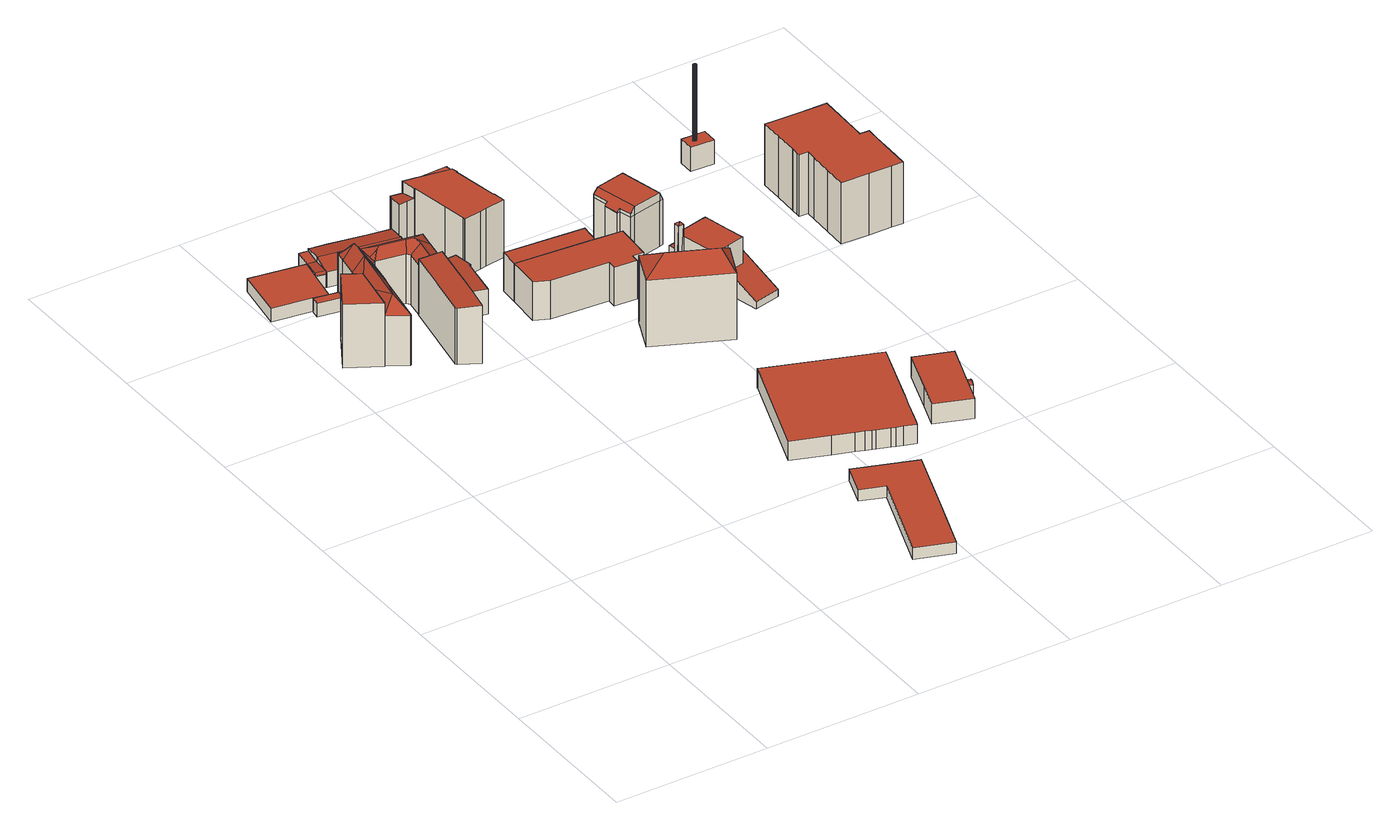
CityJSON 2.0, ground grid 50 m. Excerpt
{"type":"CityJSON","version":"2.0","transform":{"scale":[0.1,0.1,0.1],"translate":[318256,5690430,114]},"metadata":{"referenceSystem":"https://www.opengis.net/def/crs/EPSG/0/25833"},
"CityObjects":{
"building1":{"type":"Building","attributes":{"Dachtyp_tdc":"tdcPolyFlatRoof","Gemeindeschluessel":14713000,"Dachneigung":0,"QualitaetDacherkennung":39,"Geometrietyp2DReferenz":"3000","function":"31001_9998","roofType":"1000","measuredHeight":21.11},"geometry":[{"type":"MultiSurface","lod":"2","boundaries":[[[0,1,2,3]],[[1,4,5,2]],[[4,6,7,5]],[[6,0,3,7]],[[6,4,1,0]],[[3,2,5,7]]],"semantics":{"surfaces":[{"type":"WallSurface"},{"type":"RoofSurface"},{"type":"GroundSurface"}],"values":[0,0,0,0,1,2]}}]},
"building2":{"type":"Building","attributes":{"Dachtyp_tdc":"tdcFreeFormRoof","Gemeindeschluessel":14713000,"Dachneigung":54.63,"QualitaetDacherkennung":10,"Geometrietyp2DReferenz":"3000","function":"31001_9998","roofType":"5000","measuredHeight":21.68},"geometry":[{"type":"MultiSurface","lod":"2","boundaries":[[[8,9,10,11]],[[9,12,13,10]],[[12,14,15,13]],[[14,16,17,15]],[[16,18,19,17]],[[18,20,21,19]],[[20,22,23,21]],[[22,24,25,23]],[[24,26,27,25]],[[26,28,29,27]],[[28,30,31,29]],[[30,32,33,31]],[[32,34,35,33]],[[34,36,37,35]],[[36,38,39,37]],[[38,40,41,39]],[[40,8,11,41]],[[42,43,40,38]],[[42,38,36]],[[44,30,45]],[[44,32,30]],[[44,34,32]],[[43,34,44]],[[42,34,43]],[[34,42,36]],[[46,45,30,28]],[[47,46,28,26]],[[48,47,26,24]],[[49,50,48,24,22]],[[51,52,49,22,20]],[[53,51,20,18]],[[53,18,16]],[[52,51,53,16,14]],[[50,49,52,14,12]],[[44,45,46,47,48,50,12,9]],[[8,44,9]],[[8,43,44]],[[43,8,40]],[[11,10,13,15,17,19,21,23,25,27,29,31,33,35,37,39,41]]],"semantics":{"surfaces":[{"type":"WallSurface"},{"type":"RoofSurface"},{"type":"GroundSurface"}],"values":[0,0,0,0,0,0,0,0,0,0,0,0,0,0,0,0,0,1,1,1,1,1,1,1,1,1,1,1,1,1,1,1,1,1,1,1,1,1,2]}}]},
"building3":{"type":"Building","attributes":{"Gemeindeschluessel":14713000,"Geometrietyp2DReferenz":"3000","function":"31001_9998","roofType":"9999"},"children":["building3-1","building3-2","building3-3","building3-4"]},
"building3-1":{"type":"BuildingPart","attributes":{"Dachtyp_tdc":"tdcGableRoof","Dachneigung":10.01,"QualitaetDacherkennung":23,"Geometrietyp2DReferenz":"3000","roofType":"3100","measuredHeight":5.53},"parents":["building3"],"geometry":[{"type":"MultiSurface","lod":"2","boundaries":[[[54,55,56,57]],[[55,58,59,56]],[[60,61,62,63]],[[54,61,60,64,65]],[[66,67,65,64]],[[55,67,66,58]],[[54,65,67,55]],[[58,66,64,60]],[[62,57,56,59,63]],[[54,57,62,61]],[[63,59,58,60]]],"semantics":{"surfaces":[{"type":"WallSurface"},{"type":"RoofSurface"},{"type":"GroundSurface"},{"type":"ClosureSurface"}],"values":[0,0,0,1,1,0,0,0,2,3,3]}}]},
"building3-2":{"type":"BuildingPart","attributes":{"Dachtyp_tdc":"tdcPolyFlatRoof","Dachneigung":0,"QualitaetDacherkennung":73,"Geometrietyp2DReferenz":"3000","roofType":"1000","measuredHeight":4.44},"parents":["building3"],"geometry":[{"type":"MultiSurface","lod":"2","boundaries":[[[68,69,59,58]],[[70,71,72,73]],[[71,74,75,72]],[[74,60,63,75]],[[74,71,70,68,58,60]],[[63,59,69,73,72,75]],[[58,59,63,60]],[[73,69,68,70]]],"semantics":{"surfaces":[{"type":"WallSurface"},{"type":"RoofSurface"},{"type":"GroundSurface"},{"type":"ClosureSurface"}],"values":[0,0,0,0,1,2,3,3]}}]},
"building3-3":{"type":"BuildingPart","attributes":{"Dachtyp_tdc":"tdcPolyFlatRoof","Dachneigung":0,"QualitaetDacherkennung":51,"Geometrietyp2DReferenz":"3000","roofType":"1000","measuredHeight":4.46},"parents":["building3"],"geometry":[{"type":"MultiSurface","lod":"2","boundaries":[[[76,77,78,79]],[[77,80,81,78]],[[80,70,73,81]],[[76,79,69,68]],[[68,70,80,77,76]],[[79,78,81,73,69]],[[68,69,73,70]]],"semantics":{"surfaces":[{"type":"WallSurface"},{"type":"RoofSurface"},{"type":"GroundSurface"},{"type":"ClosureSurface"}],"values":[0,0,0,0,1,2,3]}}]},
"building3-4":{"type":"BuildingPart","attributes":{"Dachtyp_tdc":"tdcPolyFlatRoof","Dachneigung":0,"QualitaetDacherkennung":65,"Geometrietyp2DReferenz":"3000","roofType":"1000","measuredHeight":4.44},"parents":["building3"],"geometry":[{"type":"MultiSurface","lod":"2","boundaries":[[[82,83,84,85]],[[83,86,87,84]],[[86,54,57,87]],[[82,85,62,61]],[[61,54,86,83,82]],[[85,84,87,57,62]],[[61,62,57,54]]],"semantics":{"surfaces":[{"type":"WallSurface"},{"type":"RoofSurface"},{"type":"GroundSurface"},{"type":"ClosureSurface"}],"values":[0,0,0,0,1,2,3]}}]},
"building4":{"type":"Building","attributes":{"Dachtyp_tdc":"tdcPolyFlatRoof","Gemeindeschluessel":14713000,"Dachneigung":6.8,"QualitaetDacherkennung":42,"Geometrietyp2DReferenz":"3000","function":"31001_9998","roofType":"2100","measuredHeight":19.39},"geometry":[{"type":"MultiSurface","lod":"2","boundaries":[[[88,89,90,91]],[[89,92,93,90]],[[92,94,95,93]],[[94,96,97,95]],[[96,98,99,97]],[[98,100,101,99]],[[100,102,103,101]],[[102,88,91,103]],[[102,100,98,96,94,92,89,88]],[[91,90,93,95,97,99,101,103]]],"semantics":{"surfaces":[{"type":"WallSurface"},{"type":"RoofSurface"},{"type":"GroundSurface"}],"values":[0,0,0,0,0,0,0,0,1,2]}}]},
"building5":{"type":"Building","attributes":{"Dachtyp_tdc":"tdcFreeFormRoof","Gemeindeschluessel":14713000,"Dachneigung":30.86,"QualitaetDacherkennung":27,"Geometrietyp2DReferenz":"3000","function":"31001_9998","roofType":"5000","measuredHeight":19.36},"geometry":[{"type":"MultiSurface","lod":"2","boundaries":[[[104,105,106,107]],[[105,108,109,106]],[[108,110,111,109]],[[110,112,113,111]],[[112,114,115,113]],[[114,116,117,115]],[[116,118,119,117]],[[118,120,121,119]],[[120,104,107,121]],[[122,120,118]],[[123,124,122,118,116]],[[125,123,116,114]],[[126,127,125,114,112]],[[128,126,112,110]],[[128,110,108]],[[127,126,128,108,105]],[[124,123,125,127,105,104]],[[122,124,104,120]],[[107,106,109,111,113,115,117,119,121]]],"semantics":{"surfaces":[{"type":"WallSurface"},{"type":"RoofSurface"},{"type":"GroundSurface"}],"values":[0,0,0,0,0,0,0,0,0,0,1,1,1,1,1,1,1,1,2]}}]},
"building6":{"type":"Building","attributes":{"Gemeindeschluessel":14713000,"Geometrietyp2DReferenz":"3000","function":"31001_9998","roofType":"9999"},"children":["building6-1","building6-2"]},
"building6-1":{"type":"BuildingPart","attributes":{"Dachtyp_tdc":"tdcFreeFormRoof","Dachneigung":73.15,"QualitaetDacherkennung":18,"Geometrietyp2DReferenz":"3000","roofType":"5000","measuredHeight":7.99},"parents":["building6"],"geometry":[{"type":"MultiSurface","lod":"2","boundaries":[[[129,130,131,132]],[[130,133,134,131]],[[133,135,136,134]],[[135,137,138,136]],[[139,140,133,130]],[[140,139,129,137,141]],[[133,140,141,135]],[[135,141,137]],[[129,139,130]],[[132,131,134,136,138]],[[132,138,137,129]]],"semantics":{"surfaces":[{"type":"WallSurface"},{"type":"RoofSurface"},{"type":"GroundSurface"},{"type":"ClosureSurface"}],"values":[0,0,0,0,1,1,0,0,0,2,3]}}]},
"building6-2":{"type":"BuildingPart","attributes":{"Dachtyp_tdc":"tdcFreeFormRoof","Dachneigung":11.02,"QualitaetDacherkennung":39,"Geometrietyp2DReferenz":"3000","roofType":"5000","measuredHeight":6.3},"parents":["building6"],"geometry":[{"type":"MultiSurface","lod":"2","boundaries":[[[142,129,132]],[[143,141,136,138,137]],[[141,144,145,136]],[[144,146,56,145]],[[146,147,148,56]],[[147,149,87,148]],[[149,150,151,87]],[[150,152,153,151]],[[152,154,155,153]],[[154,156,157,155]],[[156,158,159,157]],[[158,160,161,159]],[[160,162,163,161]],[[162,164,165,163]],[[164,166,167,165]],[[166,168,169,167]],[[168,170,171,169]],[[170,142,132,171]],[[166,164,162,160,158,156,154,152,150,149,147]],[[147,146,144,141,143,142,170,168,166]],[[132,138,136,145,56,148,87,151,153,155,157,159,161,163,165,167,169,171]],[[137,129,142,143]],[[137,138,132,129]]],"semantics":{"surfaces":[{"type":"WallSurface"},{"type":"RoofSurface"},{"type":"GroundSurface"},{"type":"ClosureSurface"}],"values":[0,0,0,0,0,0,0,0,0,0,0,0,0,0,0,0,0,0,1,1,2,0,3]}}]},
"building7":{"type":"Building","attributes":{"Dachtyp_tdc":"tdcPolyFlatRoof","Gemeindeschluessel":14713000,"Dachneigung":5.65,"QualitaetDacherkennung":66,"Geometrietyp2DReferenz":"3000","function":"31001_9998","roofType":"2100","measuredHeight":9.35},"geometry":[{"type":"MultiSurface","lod":"2","boundaries":[[[172,173,174,175]],[[173,176,177,174]],[[176,178,179,177]],[[178,180,119,179]],[[180,181,117,119]],[[181,182,183,117]],[[182,184,185,183]],[[184,186,187,185]],[[186,172,175,187]],[[186,184,182,181,180,178,176,173,172]],[[175,174,177,179,119,117,183,185,187]]],"semantics":{"surfaces":[{"type":"WallSurface"},{"type":"RoofSurface"},{"type":"GroundSurface"}],"values":[0,0,0,0,0,0,0,0,0,1,2]}}]},
"building8":{"type":"Building","attributes":{"Dachtyp_tdc":"tdcPolyFlatRoof","Gemeindeschluessel":14713000,"Dachneigung":0,"QualitaetDacherkennung":88,"Geometrietyp2DReferenz":"3000","function":"31001_9998","roofType":"1000","measuredHeight":3.74},"geometry":[{"type":"MultiSurface","lod":"2","boundaries":[[[188,189,190,191]],[[189,192,193,190]],[[192,194,195,193]],[[194,196,197,195]],[[196,198,199,197]],[[198,200,201,199]],[[200,202,203,201]],[[202,188,191,203]],[[202,200,198,196,194,192,189,188]],[[191,190,193,195,197,199,201,203]]],"semantics":{"surfaces":[{"type":"WallSurface"},{"type":"RoofSurface"},{"type":"GroundSurface"}],"values":[0,0,0,0,0,0,0,0,1,2]}}]},
"building9":{"type":"Building","attributes":{"Gemeindeschluessel":14713000,"Geometrietyp2DReferenz":"3000","function":"31001_9998","roofType":"9999"},"children":["building9-1","building9-2","building9-3"]},
"building9-1":{"type":"BuildingPart","attributes":{"Dachtyp_tdc":"tdcPolyFlatRoof","Dachneigung":7.58,"QualitaetDacherkennung":33,"Geometrietyp2DReferenz":"3000","roofType":"2100","measuredHeight":16.06},"parents":["building9"],"geometry":[{"type":"MultiSurface","lod":"2","boundaries":[[[204,205,206,207]],[[205,208,165,206]],[[208,209,163,165]],[[209,210,211,163]],[[210,212,213,211]],[[212,210,209,208,205,204]],[[207,206,165,163,211,213]],[[207,213,212,204]]],"semantics":{"surfaces":[{"type":"WallSurface"},{"type":"RoofSurface"},{"type":"GroundSurface"},{"type":"ClosureSurface"}],"values":[0,0,0,0,0,1,2,3]}}]},
"building9-2":{"type":"BuildingPart","attributes":{"Dachtyp_tdc":"tdcFreeFormRoof","Dachneigung":35.47,"QualitaetDacherkennung":19,"Geometrietyp2DReferenz":"3000","roofType":"5000","measuredHeight":19.52},"parents":["building9"],"geometry":[{"type":"MultiSurface","lod":"2","boundaries":[[[214,215,216,217]],[[215,218,219,216]],[[218,220,221,219]],[[220,222,223,221]],[[224,214,217,225]],[[222,220,218,215,226]],[[215,214,224,226]],[[224,222,226]],[[217,216,219,221,223,225]],[[225,223,222,224]]],"semantics":{"surfaces":[{"type":"WallSurface"},{"type":"RoofSurface"},{"type":"GroundSurface"},{"type":"ClosureSurface"}],"values":[0,0,0,0,0,1,1,1,2,3]}}]},
"building9-3":{"type":"BuildingPart","attributes":{"Dachtyp_tdc":"tdcPolyFlatRoof","Dachneigung":0,"QualitaetDacherkennung":77,"Geometrietyp2DReferenz":"3000","roofType":"1000","measuredHeight":19.2},"parents":["building9"],"geometry":[{"type":"MultiSurface","lod":"2","boundaries":[[[227,228,224,225,213,212]],[[229,230,231,223,222]],[[230,232,233,231]],[[232,234,235,233]],[[234,236,237,235]],[[236,238,239,237]],[[238,240,241,239]],[[240,242,243,241]],[[242,244,245,243]],[[244,246,247,245]],[[246,248,249,247]],[[248,250,251,249]],[[250,252,253,251]],[[252,254,255,253]],[[254,256,204,207,255]],[[254,252,250,248,246,244,242,240,238,236,234,232,230,229,228,227,256]],[[207,213,225,223,231,233,235,237,239,241,243,245,247,249,251,253,255]],[[212,204,256,227]],[[212,213,207,204]],[[222,224,228,229]],[[222,223,225,224]]],"semantics":{"surfaces":[{"type":"WallSurface"},{"type":"RoofSurface"},{"type":"GroundSurface"},{"type":"ClosureSurface"}],"values":[0,0,0,0,0,0,0,0,0,0,0,0,0,0,0,1,2,0,3,0,3]}}]},
"building10":{"type":"Building","attributes":{"Dachtyp_tdc":"tdcPolyFlatRoof","Gemeindeschluessel":14713000,"Dachneigung":0,"QualitaetDacherkennung":56,"Geometrietyp2DReferenz":"3000","function":"31001_9998","roofType":"1000","measuredHeight":12.8},"geometry":[{"type":"MultiSurface","lod":"2","boundaries":[[[257,258,259,260]],[[258,261,262,259]],[[261,263,264,262]],[[263,257,260,264]],[[263,261,258,257]],[[260,259,262,264]]],"semantics":{"surfaces":[{"type":"WallSurface"},{"type":"RoofSurface"},{"type":"GroundSurface"}],"values":[0,0,0,0,1,2]}}]},
"building11":{"type":"Building","attributes":{"Dachtyp_tdc":"tdcPolyFlatRoof","Gemeindeschluessel":14713000,"Dachneigung":0,"QualitaetDacherkennung":88,"Geometrietyp2DReferenz":"3000","function":"31001_9998","roofType":"1000","measuredHeight":6.46},"geometry":[{"type":"MultiSurface","lod":"2","boundaries":[[[265,266,267,268]],[[266,269,270,267]],[[269,271,272,270]],[[271,273,274,272]],[[273,275,276,274]],[[275,277,278,276]],[[277,279,280,278]],[[279,281,282,280]],[[281,283,284,282]],[[283,285,286,284]],[[283,281,279,277,275,273,271,269,266,265,287,288,289,290,291,292,293,294,295,296,297,285]],[[286,298,299,300,301,302,303,304,305,306,307,308,268,267,270,272,274,276,278,280,282,284]],[[291,290,305,304]],[[290,289,306,305]],[[289,288,307,306]],[[288,287,308,307]],[[287,265,268,308]],[[285,297,298,286]],[[297,296,299,298]],[[296,295,300,299]],[[295,294,301,300]],[[294,293,302,301]],[[293,292,303,302]],[[292,291,304,303]]],"semantics":{"surfaces":[{"type":"WallSurface"},{"type":"RoofSurface"},{"type":"GroundSurface"}],"values":[0,0,0,0,0,0,0,0,0,0,1,2,0,0,0,0,0,0,0,0,0,0,0,0]}}]},
"building12":{"type":"Building","attributes":{"Dachtyp_tdc":"tdcPolyFlatRoof","Gemeindeschluessel":14713000,"Dachneigung":0,"QualitaetDacherkennung":14,"Geometrietyp2DReferenz":"3000","function":"31001_9998","roofType":"1000","measuredHeight":12.81},"geometry":[{"type":"MultiSurface","lod":"2","boundaries":[[[309,310,311,312]],[[310,313,314,311]],[[313,315,316,314]],[[315,317,318,316]],[[317,319,320,318]],[[319,321,322,320]],[[321,323,324,322]],[[323,257,260,324]],[[257,263,264,260]],[[263,309,312,264]],[[263,257,323,321,319,317,315,313,310,309]],[[312,311,314,316,318,320,322,324,260,264]]],"semantics":{"surfaces":[{"type":"WallSurface"},{"type":"RoofSurface"},{"type":"GroundSurface"}],"values":[0,0,0,0,0,0,0,0,0,0,1,2]}}]},
"building13":{"type":"Building","attributes":{"Dachtyp_tdc":"tdcFreeFormRoof","Gemeindeschluessel":14713000,"Dachneigung":35.66,"QualitaetDacherkennung":8,"Geometrietyp2DReferenz":"3000","function":"31001_9998","roofType":"5000","measuredHeight":26.74},"geometry":[{"type":"MultiSurface","lod":"2","boundaries":[[[325,326,327,328]],[[326,329,330,327]],[[329,331,332,330]],[[331,325,328,332]],[[333,334,331,329]],[[333,329,326]],[[334,333,326,325]],[[334,325,331]],[[328,327,330,332]]],"semantics":{"surfaces":[{"type":"WallSurface"},{"type":"RoofSurface"},{"type":"GroundSurface"}],"values":[0,0,0,0,1,1,1,1,2]}}]},
"building14":{"type":"Building","attributes":{"Stand_DGM":"2023","Stand_Basis-DLM":"2022","Gemeindeschluessel":"14713000","ObjektHoehe":30,"Stand_Laserscan":"2023","BodenHoehe":116.47,"Stand_3D-Stadtmodell":"2025","Geometrietyp2DReferenz":1000,"AbsoluteHoehe":146.47,"function":"51002_1290","roofType":"9999","measuredHeight":30},"geometry":[{"type":"MultiSurface","lod":"2","boundaries":[[[335,336,337]],[[335,337,338]],[[338,339,340]],[[337,336,341]],[[337,341,339]],[[336,335,342]],[[336,342,341]],[[335,338,340]],[[335,340,342]],[[338,337,339]],[[340,339,341]],[[340,341,342]]],"semantics":{"surfaces":[{"type":"RoofSurface"},{"type":"WallSurface"},{"type":"GroundSurface"}],"values":[0,0,1,1,1,1,1,1,1,1,2,2]}}]},
"building15":{"type":"Building","attributes":{"name":"Hochschule für Technik, Wirtschaft und Kultur","Gemeindeschluessel":14713000,"Geometrietyp2DReferenz":"3000","function":"31001_3023","roofType":"9999"},"children":["building15-1","building15-2"]},
"building15-1":{"type":"BuildingPart","attributes":{"Dachtyp_tdc":"tdcGableRoof","Dachneigung":17.63,"QualitaetDacherkennung":71,"Geometrietyp2DReferenz":"3000","roofType":"3100","measuredHeight":3.41},"parents":["building15"],"geometry":[{"type":"MultiSurface","lod":"2","boundaries":[[[343,344,345,346]],[[347,348,349,350]],[[348,343,346,349]],[[343,348,351]],[[344,343,351,352]],[[348,347,352,351]],[[346,345,350,349]],[[350,345,344,347]],[[347,344,352]]],"semantics":{"surfaces":[{"type":"WallSurface"},{"type":"RoofSurface"},{"type":"GroundSurface"},{"type":"ClosureSurface"}],"values":[0,0,0,0,1,1,2,3,3]}}]},
"building15-2":{"type":"BuildingPart","attributes":{"Dachtyp_tdc":"tdcPolyFlatRoof","Dachneigung":0,"QualitaetDacherkennung":90,"Geometrietyp2DReferenz":"3000","roofType":"1000","measuredHeight":6.65},"parents":["building15"],"geometry":[{"type":"MultiSurface","lod":"2","boundaries":[[[353,354,355,356]],[[354,357,358,355]],[[357,359,360,358]],[[359,361,347,350,360]],[[362,363,364,345,344]],[[363,353,356,364]],[[363,362,361,359,357,354,353]],[[356,355,358,360,350,345,364]],[[344,352,347,361,362]],[[344,345,350,347]],[[344,347,352]]],"semantics":{"surfaces":[{"type":"WallSurface"},{"type":"RoofSurface"},{"type":"GroundSurface"},{"type":"ClosureSurface"}],"values":[0,0,0,0,0,0,1,2,0,3,3]}}]},
"building16":{"type":"Building","attributes":{"Gemeindeschluessel":14713000,"Geometrietyp2DReferenz":"3000","function":"31001_9998","roofType":"9999"},"children":["building16-1","building16-2"]},
"building16-1":{"type":"BuildingPart","attributes":{"Dachtyp_tdc":"tdcPolyFlatRoof","Dachneigung":0,"QualitaetDacherkennung":37,"Geometrietyp2DReferenz":"3000","roofType":"1000","measuredHeight":9.86},"parents":["building16"],"geometry":[{"type":"MultiSurface","lod":"2","boundaries":[[[365,366,367,368]],[[366,369,370,367]],[[369,371,372,370]],[[371,369,366,365]],[[368,367,370,372]],[[368,372,371,365]]],"semantics":{"surfaces":[{"type":"WallSurface"},{"type":"RoofSurface"},{"type":"GroundSurface"},{"type":"ClosureSurface"}],"values":[0,0,0,1,2,3]}}]},
"building16-2":{"type":"BuildingPart","attributes":{"Dachtyp_tdc":"tdcPolyFlatRoof","Dachneigung":0,"QualitaetDacherkennung":31,"Geometrietyp2DReferenz":"3000","roofType":"1000","measuredHeight":16.36},"parents":["building16"],"geometry":[{"type":"MultiSurface","lod":"2","boundaries":[[[373,372,371]],[[373,374,375,372]],[[374,376,377,375]],[[376,378,379,377]],[[378,380,381,379]],[[380,382,383,381]],[[382,384,385,383]],[[384,386,365,368,385]],[[386,384,382,380,378,376,374,373]],[[372,375,377,379,381,383,385,368]],[[371,365,386,373]],[[371,372,368,365]]],"semantics":{"surfaces":[{"type":"WallSurface"},{"type":"RoofSurface"},{"type":"GroundSurface"},{"type":"ClosureSurface"}],"values":[0,0,0,0,0,0,0,0,1,2,0,3]}}]},
"building17":{"type":"Building","attributes":{"Dachtyp_tdc":"tdcFreeFormRoof","Gemeindeschluessel":14713000,"Dachneigung":0.382,"QualitaetDacherkennung":66,"Geometrietyp2DReferenz":"3000","function":"31001_9998","roofType":"5000","measuredHeight":17.85},"geometry":[{"type":"MultiSurface","lod":"2","boundaries":[[[387,388,389,390]],[[388,391,392,389]],[[391,393,394,392]],[[393,395,396,394]],[[395,397,398,396]],[[397,399,400,398]],[[399,401,402,400]],[[401,403,404,402]],[[403,405,406,404]],[[405,387,390,406]],[[387,407,408,409]],[[410,411,412,413,414,415,416,417]],[[408,413,412,409]],[[395,410,417,397]],[[397,417,416,399]],[[399,416,415,401]],[[401,415,414,403]],[[403,414,413,408,407,405]],[[388,409,412,391]],[[391,412,411,393]],[[393,411,410,395]],[[387,409,388]],[[405,407,387]],[[390,389,392,394,396,398,400,402,404,406]]],"semantics":{"surfaces":[{"type":"WallSurface"},{"type":"RoofSurface"},{"type":"GroundSurface"}],"values":[0,0,0,0,0,0,0,0,0,0,1,1,1,0,0,0,0,0,0,0,0,0,0,2]}}]},
"building18":{"type":"Building","attributes":{"Dachtyp_tdc":"tdcFreeFormRoof","Gemeindeschluessel":14713000,"Dachneigung":26.38,"QualitaetDacherkennung":6,"Geometrietyp2DReferenz":"3000","function":"31001_9998","roofType":"5000","measuredHeight":9.26},"geometry":[{"type":"MultiSurface","lod":"2","boundaries":[[[418,419,420,421]],[[419,422,423,420]],[[422,424,425,423]],[[426,427,422,419,418,428]],[[427,426,429,424]],[[428,429,426]],[[424,422,427]],[[425,430,431,421,420,423]],[[424,429,430,425]],[[429,428,431,430]],[[428,418,421,431]]],"semantics":{"surfaces":[{"type":"WallSurface"},{"type":"RoofSurface"},{"type":"GroundSurface"}],"values":[0,0,0,1,1,0,0,2,0,0,0]}}]},
"building19":{"type":"Building","attributes":{"Stand_DGM":"2023","Stand_Basis-DLM":"2022","Gemeindeschluessel":"14713000","ObjektHoehe":33,"Stand_Laserscan":"2023","BodenHoehe":115.16,"Stand_3D-Stadtmodell":"2025","Geometrietyp2DReferenz":1000,"AbsoluteHoehe":148.16,"function":"51002_1290","roofType":"9999","measuredHeight":33},"geometry":[{"type":"MultiSurface","lod":"2","boundaries":[[[432,433,434]],[[432,434,435]],[[432,435,436]],[[432,436,437]],[[432,437,438]],[[432,438,439]],[[432,439,440]],[[432,440,441]],[[432,441,442]],[[432,443,444]],[[432,442,443]],[[432,444,445]],[[432,445,446]],[[432,446,447]],[[432,447,448]],[[432,448,449]],[[432,449,450]],[[432,450,451]],[[434,433,452]],[[434,452,453]],[[433,432,454]],[[433,454,452]],[[432,451,455]],[[432,455,454]],[[451,450,456]],[[451,456,455]],[[450,449,457]],[[450,457,456]],[[449,448,458]],[[449,458,457]],[[448,447,459]],[[448,459,458]],[[447,446,460]],[[447,460,459]],[[446,445,461]],[[446,461,460]],[[445,444,462]],[[445,462,461]],[[444,443,463]],[[444,463,462]],[[442,464,465]],[[443,442,465]],[[443,465,463]],[[442,441,464]],[[441,440,466]],[[441,466,464]],[[440,439,467]],[[440,467,466]],[[439,438,468]],[[439,468,467]],[[438,437,469]],[[438,469,468]],[[437,436,470]],[[437,470,469]],[[436,435,471]],[[436,471,470]],[[435,434,453]],[[435,453,471]],[[471,453,452]],[[471,452,454]],[[471,454,455]],[[471,455,456]],[[471,456,457]],[[471,457,458]],[[471,458,459]],[[471,459,460]],[[471,460,461]],[[471,461,462]],[[471,462,463]],[[471,463,465]],[[471,465,464]],[[471,464,466]],[[471,466,467]],[[471,467,468]],[[471,468,469]],[[471,469,470]]],"semantics":{"surfaces":[{"type":"RoofSurface"},{"type":"WallSurface"},{"type":"GroundSurface"}],"values":[0,0,0,0,0,0,0,0,0,0,0,0,0,0,0,0,0,0,1,1,1,1,1,1,1,1,1,1,1,1,1,1,1,1,1,1,1,1,1,1,1,1,1,1,1,1,1,1,1,1,1,1,1,1,1,1,1,1,2,2,2,2,2,2,2,2,2,2,2,2,2,2,2,2,2,2]}}]},
"building20":{"type":"Building","attributes":{"Gemeindeschluessel":14713000,"Dachorientierung":0,"MittlereTraufHoehe":123.07,"ObjektHoehe":8.02,"BodenHoehe":115.06,"Geometrietyp2DReferenz":"3000","BezugspunktDach":"2000","AbsoluteHoehe":123.07,"Dachflaeche":37.8,"function":"31001_9998","measuredHeight":8.02,"storeysAboveGround":3},"geometry":[{"type":"MultiSurface","lod":"2","boundaries":[[[472,473,474,475]],[[475,474,476,477]],[[474,473,478,476]],[[473,472,479,478]],[[472,475,477,479]],[[477,476,478,479]]],"semantics":{"surfaces":[{"type":"RoofSurface"},{"type":"WallSurface"},{"type":"GroundSurface"}],"values":[0,1,1,1,1,2]}}]},
"building21":{"type":"Building","attributes":{"Dachtyp_tdc":"tdcPolyFlatRoof","Gemeindeschluessel":14713000,"Dachneigung":0,"QualitaetDacherkennung":84,"Geometrietyp2DReferenz":"3000","function":"31001_9998","roofType":"1000","measuredHeight":20.42},"geometry":[{"type":"MultiSurface","lod":"2","boundaries":[[[480,481,482,483]],[[481,484,485,482]],[[484,486,487,485]],[[486,488,489,487]],[[488,490,491,489]],[[490,492,493,491]],[[492,494,495,493]],[[494,496,497,495]],[[496,498,499,497]],[[498,500,501,499]],[[500,502,503,501]],[[502,504,505,503]],[[504,506,507,505]],[[506,508,509,507]],[[508,510,511,509]],[[510,512,513,511]],[[512,514,515,513]],[[514,516,517,515]],[[516,518,519,517]],[[518,520,521,519]],[[520,522,523,521]],[[522,480,483,523]],[[522,520,518,516,514,512,510,508,506,504,502,500,498,496,494,492,490,488,486,484,481,480]],[[483,482,485,487,489,491,493,495,497,499,501,503,505,507,509,511,513,515,517,519,521,523]]],"semantics":{"surfaces":[{"type":"WallSurface"},{"type":"RoofSurface"},{"type":"GroundSurface"}],"values":[0,0,0,0,0,0,0,0,0,0,0,0,0,0,0,0,0,0,0,0,0,0,1,2]}}]}
},
"vertices":[
[45,1734,223],[123,1866,223],[123,1866,12],[45,1734,12],[176,1835,223],[176,1835,12],[146,1677,223],[146,1677,12],
[176,1835,180],[189,1908,180],[189,1908,13],[176,1835,13],[201,1975,180],[201,1975,13],[207,2005,180],[207,2005,13],[208,2012,180],[208,2012,13],[212,2012,180],[212,2012,13],[217,2011,180],[217,2011,13],[216,2005,180],[216,2005,13],[272,1995,180],[272,1995,13],[266,1943,180],[266,1943,13],[271,1920,180],[271,1920,13],[261,1913,180],[261,1913,13],[248,1837,180],[248,1837,13],[243,1810,180],[243,1810,13],[212,1642,180],[212,1642,13],[208,1640,180],[208,1640,13],[146,1677,180],[146,1677,13],[208,1644,185],[185,1695,230],[224,1901,229],[230,1935,229],[231,1936,230],[230,1940,229],[234,1967,228],[211,2001,186],[232,1970,225],[212,2007,186],[211,2005,186],[211,2008,185],
[238,2167,55],[225,2098,55],[225,2098,11],[238,2167,11],[195,2103,55],[195,2103,11],[208,2171,55],[210,2171,55],[210,2171,11],[208,2171,11],[196,2107,66],[226,2102,66],[195,2103,57],[225,2098,56],
[177,2010,55],[177,2010,11],[130,2018,55],[5,2037,55],[5,2037,11],[130,2018,11],[31,2200,55],[31,2200,11],
[207,2005,55],[201,1975,55],[201,1975,11],[207,2005,11],[125,1988,55],[125,1988,11],
[219,2228,55],[234,2226,55],[234,2226,11],[219,2228,11],[248,2224,55],[248,2224,11],
[380,1539,208],[319,1574,200],[319,1574,14],[380,1539,14],[316,1579,200],[316,1579,14],[364,1840,200],[364,1840,14],[433,1827,208],[433,1827,14],[413,1714,208],[413,1714,14],[405,1665,208],[405,1665,14],[393,1600,208],[393,1600,14],
[373,1893,181],[365,1905,181],[365,1905,15],[373,1893,15],[271,1920,181],[271,1920,15],[266,1943,181],[266,1943,15],[272,1995,181],[272,1995,15],[457,1963,181],[457,1963,15],[448,1911,181],[448,1911,15],[433,1827,181],[433,1827,15],[364,1840,181],[364,1840,15],[398,1834,203],[407,1918,207],[411,1902,202],[405,1926,208],[304,1952,203],[385,1938,203],[293,1944,198],
[353,2075,61],[349,2057,61],[349,2057,11],[353,2075,11],[308,2065,61],[308,2065,11],[310,2082,61],[310,2082,11],[310,2083,61],[310,2083,11],[351,2066,91],[309,2074,91],[310,2082,62],
[353,2075,62],[310,2083,62],[229,2097,62],[229,2097,11],[225,2098,62],[237,2161,74],[237,2161,11],[248,2224,62],[252,2223,62],[252,2223,11],[309,2214,62],[309,2214,11],[344,2208,62],[344,2208,11],[415,2195,62],[415,2195,11],[428,2193,62],[428,2193,11],[493,2182,62],[493,2182,11],[497,2181,62],[497,2181,11],[488,2131,71],[488,2131,11],[486,2117,74],[486,2117,11],[476,2065,64],[476,2065,11],[474,2054,62],[474,2054,11],
[527,1737,98],[462,1749,104],[462,1749,15],[527,1737,15],[455,1707,104],[455,1707,15],[413,1714,108],[413,1714,15],[433,1827,108],[448,1911,108],[544,1928,99],[544,1928,15],[555,1868,97],[555,1868,15],[550,1868,98],[550,1868,15],
[869,376,66],[905,477,66],[905,477,28],[869,376,28],[1098,408,66],[1098,408,28],[1018,182,66],[1018,182,28],[995,120,66],[995,120,28],[955,8,66],[955,8,28],[837,50,66],[837,50,28],[945,349,66],[945,349,28],
[544,2139,170],[517,2135,171],[517,2135,11],[544,2139,11],[488,2131,172],[497,2181,165],[500,2194,163],[500,2194,11],[536,2188,163],[536,2188,11],
[660,2187,199],[682,2188,199],[682,2188,11],[660,2187,11],[682,2184,199],[682,2184,11],[684,2173,199],[684,2173,11],[686,2164,199],[686,2164,11],[566,2183,199],[566,2183,11],[673,2177,206],
[536,2188,203],[566,2183,203],[686,2164,203],[689,2145,203],[689,2145,11],[687,2144,203],[687,2144,11],[712,2001,203],[712,2001,11],[713,1996,203],[713,1996,11],[715,1996,203],[715,1996,11],[721,1957,203],[721,1957,11],[656,1946,203],[656,1946,11],[636,1943,203],[636,1943,11],[579,1933,203],[579,1933,11],[578,1936,203],[578,1936,11],[577,1941,203],[577,1941,11],[565,2014,203],[565,2014,11],[545,2138,203],[545,2138,11],[544,2139,203],
[620,1747,145],[625,1809,145],[625,1809,17],[620,1747,17],[880,1788,145],[880,1788,17],[874,1727,145],[874,1727,17],
[1193,610,91],[1191,605,91],[1191,605,27],[1193,610,27],[1188,598,91],[1188,598,27],[1177,565,91],[1177,565,27],[1169,543,91],[1169,543,27],[1164,530,91],[1164,530,27],[1128,543,91],[1128,543,27],[1107,550,91],[1107,550,27],[1094,555,91],[1094,555,27],[1054,569,91],[1054,569,27],[1043,573,91],[1043,573,27],[1199,630,91],[1213,667,91],[1220,689,91],[1288,882,91],[944,1006,91],[944,1004,91],[942,1000,91],[818,654,91],[934,612,91],[997,590,91],[1025,580,91],[1025,580,27],[997,590,27],[934,612,27],[818,654,27],[942,1000,27],[944,1004,27],[944,1006,27],[1288,882,27],[1220,689,27],[1213,667,27],[1199,630,27],
[961,1720,145],[951,1597,145],[951,1597,17],[961,1720,17],[916,1599,145],[916,1599,17],[914,1572,145],[914,1572,17],[841,1578,145],[841,1578,17],[843,1606,145],[843,1606,17],[658,1620,145],[658,1620,17],[612,1641,145],[612,1641,17],
[851,1467,244],[1083,1362,244],[1083,1362,22],[851,1467,22],[1031,1246,244],[1031,1246,22],[799,1351,244],[799,1351,22],[1028,1317,289],[882,1383,289],
[973,1446,325],[955,1446,325],[955,1428,325],[973,1428,325],[955,1428,25],[973,1428,25],[955,1446,25],[973,1446,25],
[1430,655,56],[1407,663,56],[1407,663,27],[1430,655,27],[1418,692,57],[1440,684,57],[1440,684,27],[1418,692,27],[1435,669,61],[1412,678,61],
[1250,590,94],[1281,676,94],[1281,676,27],[1250,590,27],[1332,819,94],[1332,819,27],[1448,778,94],[1448,778,27],[1418,692,94],[1407,663,94],[1367,549,94],[1367,549,27],
[1062,1586,115],[1053,1625,115],[1053,1625,16],[1062,1586,16],[1147,1646,115],[1147,1646,16],[1155,1607,115],[1155,1607,16],
[1155,1607,180],[1163,1609,180],[1163,1609,16],[1181,1530,180],[1181,1530,16],[1195,1468,180],[1195,1468,16],[1139,1455,180],[1139,1455,16],[1087,1443,180],[1087,1443,16],[1054,1585,180],[1054,1585,16],[1062,1586,180],
[1123,1765,166],[1111,1762,166],[1111,1762,15],[1123,1765,15],[1015,1741,166],[1015,1741,15],[998,1737,166],[998,1737,15],[989,1777,166],[989,1777,15],[979,1775,166],[979,1775,15],[969,1822,166],[969,1822,15],[978,1824,166],[978,1824,15],[967,1876,166],[967,1876,15],[1090,1904,166],[1090,1904,15],[1090,1904,167],[1079,1902,193],[1111,1762,193],[989,1777,178],[998,1737,178],[1015,1741,194],[983,1880,194],[967,1876,178],[978,1824,178],[969,1822,168],[979,1775,168],
[1163,1351,41],[1139,1455,94],[1139,1455,18],[1163,1351,18],[1195,1468,94],[1195,1468,18],[1181,1530,59],[1181,1530,18],[1217,1506,110],[1188,1499,110],[1248,1370,41],[1210,1536,59],[1210,1536,18],[1248,1370,18],
[1426,2062,342],[1425,2064,342],[1424,2065,342],[1423,2066,342],[1422,2066,342],[1420,2066,342],[1419,2066,342],[1417,2065,342],[1416,2064,342],[1416,2062,342],[1416,2061,342],[1416,2059,342],[1417,2058,342],[1419,2057,342],[1420,2056,342],[1422,2056,342],[1423,2057,342],[1424,2058,342],[1425,2059,342],[1426,2061,342],[1425,2064,12],[1424,2065,12],[1426,2062,12],[1426,2061,12],[1425,2059,12],[1424,2058,12],[1423,2057,12],[1422,2056,12],[1420,2056,12],[1419,2057,12],[1417,2058,12],[1416,2059,12],[1416,2062,12],[1416,2061,12],[1416,2064,12],[1417,2065,12],[1419,2066,12],[1420,2066,12],[1422,2066,12],[1423,2066,12],
[1466,2032,91],[1467,2082,91],[1391,2084,91],[1390,2035,91],[1391,2084,11],[1390,2035,11],[1467,2082,11],[1466,2032,11],
[1545,1505,213],[1548,1578,213],[1548,1578,9],[1545,1505,9],[1550,1651,213],[1550,1651,9],[1552,1684,213],[1552,1684,9],[1523,1685,213],[1523,1685,9],[1523,1695,213],[1523,1695,9],[1524,1717,213],[1524,1717,9],[1524,1720,213],[1524,1720,9],[1526,1796,213],[1526,1796,9],[1528,1869,213],[1528,1869,9],[1567,1867,213],[1567,1867,9],[1640,1865,213],[1640,1865,9],[1728,1862,213],[1728,1862,9],[1726,1790,213],[1726,1790,9],[1724,1718,213],[1724,1718,9],[1722,1684,213],[1722,1684,9],[1752,1683,213],[1752,1683,9],[1751,1644,213],[1751,1644,9],[1748,1572,213],[1748,1572,9],[1746,1499,213],[1746,1499,9],[1709,1500,213],[1709,1500,9],[1636,1502,213],[1636,1502,9]
]}
